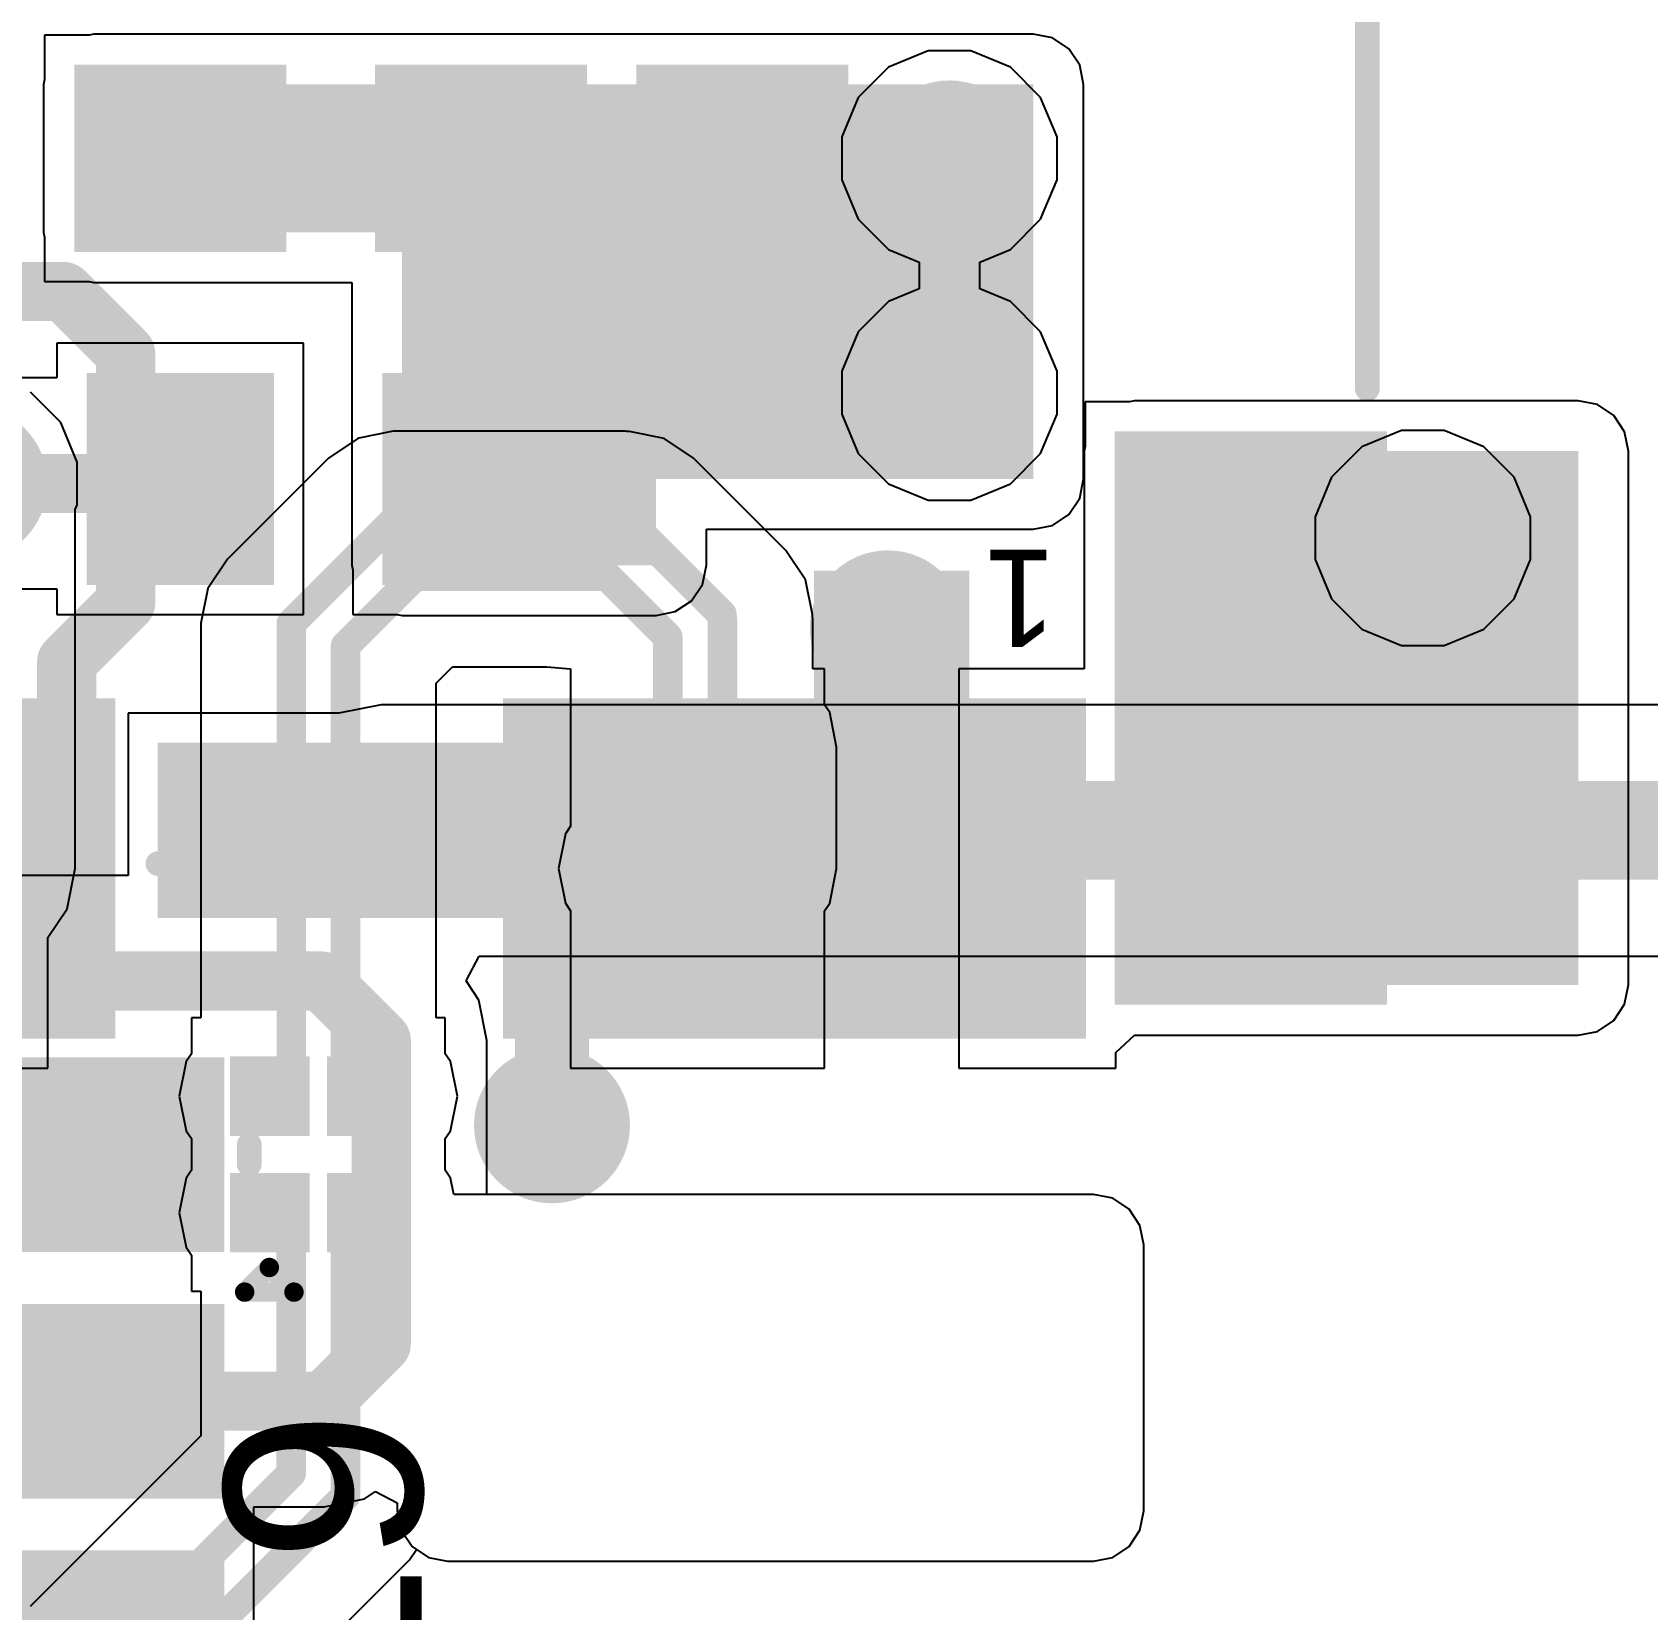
# Model space of a CAD drawing. Header units: millimetres. Extents: x 0 to 172, y 0 to 138.
# Drawn here: x 144.98 to 153.3, y 52.7 to 60.82 of the extents above; entities that cross this region are included whole.
import ezdxf

# ---------------------------------------------------------------- set-up
doc = ezdxf.new("R2010")
doc.units = ezdxf.units.MM
for name, color, linetype in [('BottomLayer', 5, 'Continuous'), ('BottomPaste', 16, 'Continuous'), ('BottomSolder', 6, 'Continuous'), ('TopLayer', 1, 'Continuous'), ('TopOverlay', 2, 'Continuous'), ('TopPaste', 8, 'Continuous'), ('TopSolder', 216, 'Continuous'), ('ViaHoleLayer', 16, 'Continuous')]:
    doc.layers.add(name, color=color, linetype=linetype)
doc.styles.add('Arial', font='', dxfattribs={"height": 0.2})
doc.styles.get('Arial').set_extended_font_data('Arial')

# ---------------------------------------------------------------- blocks, each defined once
blk = doc.blocks.new('R___0603_B_92')
at = {"layer": 'BottomLayer'}
for points in [[(-1.143, -0.4445), (-1.143, 0.4445), (-0.381, 0.4445), (-0.381, -0.4445)], [(0.381, -0.4445), (0.381, 0.4445), (1.143, 0.4445), (1.143, -0.4445)]]:
    blk.add_hatch(color=5, dxfattribs=at).paths.add_polyline_path(points)
at = {"layer": 'BottomPaste'}
for points in [[(-1.143, -0.4445), (-1.143, 0.4445), (-0.381, 0.4445), (-0.381, -0.4445)], [(0.381, -0.4445), (0.381, 0.4445), (1.143, 0.4445), (1.143, -0.4445)]]:
    blk.add_hatch(color=16, dxfattribs=at).paths.add_polyline_path(points)
at = {"layer": 'BottomSolder'}
for points in [[(-1.2446, -0.5461), (-1.2446, 0.5461), (-0.2794, 0.5461), (-0.2794, -0.5461)], [(0.2794, -0.5461), (0.2794, 0.5461), (1.2446, 0.5461), (1.2446, -0.5461)]]:
    blk.add_hatch(color=6, dxfattribs=at).paths.add_polyline_path(points)
blk = doc.blocks.new('R___0603_B_93')
at = {"layer": 'BottomLayer'}
for points in [[(-1.143, -0.4445), (-1.143, 0.4445), (-0.381, 0.4445), (-0.381, -0.4445)], [(0.381, -0.4445), (0.381, 0.4445), (1.143, 0.4445), (1.143, -0.4445)]]:
    blk.add_hatch(color=5, dxfattribs=at).paths.add_polyline_path(points)
at = {"layer": 'BottomPaste'}
for points in [[(-1.143, -0.4445), (-1.143, 0.4445), (-0.381, 0.4445), (-0.381, -0.4445)], [(0.381, -0.4445), (0.381, 0.4445), (1.143, 0.4445), (1.143, -0.4445)]]:
    blk.add_hatch(color=16, dxfattribs=at).paths.add_polyline_path(points)
at = {"layer": 'BottomSolder'}
for points in [[(-1.2446, -0.5461), (-1.2446, 0.5461), (-0.2794, 0.5461), (-0.2794, -0.5461)], [(0.2794, -0.5461), (0.2794, 0.5461), (1.2446, 0.5461), (1.2446, -0.5461)]]:
    blk.add_hatch(color=6, dxfattribs=at).paths.add_polyline_path(points)
blk = doc.blocks.new('R___0603_B_94')
at = {"layer": 'BottomLayer'}
for points in [[(-1.143, -0.4445), (-1.143, 0.4445), (-0.381, 0.4445), (-0.381, -0.4445)], [(0.381, -0.4445), (0.381, 0.4445), (1.143, 0.4445), (1.143, -0.4445)]]:
    blk.add_hatch(color=5, dxfattribs=at).paths.add_polyline_path(points)
at = {"layer": 'BottomPaste'}
for points in [[(-1.143, -0.4445), (-1.143, 0.4445), (-0.381, 0.4445), (-0.381, -0.4445)], [(0.381, -0.4445), (0.381, 0.4445), (1.143, 0.4445), (1.143, -0.4445)]]:
    blk.add_hatch(color=16, dxfattribs=at).paths.add_polyline_path(points)
at = {"layer": 'BottomSolder'}
for points in [[(-1.2446, -0.5461), (-1.2446, 0.5461), (-0.2794, 0.5461), (-0.2794, -0.5461)], [(0.2794, -0.5461), (0.2794, 0.5461), (1.2446, 0.5461), (1.2446, -0.5461)]]:
    blk.add_hatch(color=6, dxfattribs=at).paths.add_polyline_path(points)
blk = doc.blocks.new('R___0603_B_95')
at = {"layer": 'BottomLayer'}
for points in [[(-1.143, -0.4445), (-1.143, 0.4445), (-0.381, 0.4445), (-0.381, -0.4445)], [(0.381, -0.4445), (0.381, 0.4445), (1.143, 0.4445), (1.143, -0.4445)]]:
    blk.add_hatch(color=5, dxfattribs=at).paths.add_polyline_path(points)
at = {"layer": 'BottomPaste'}
for points in [[(-1.143, -0.4445), (-1.143, 0.4445), (-0.381, 0.4445), (-0.381, -0.4445)], [(0.381, -0.4445), (0.381, 0.4445), (1.143, 0.4445), (1.143, -0.4445)]]:
    blk.add_hatch(color=16, dxfattribs=at).paths.add_polyline_path(points)
at = {"layer": 'BottomSolder'}
for points in [[(-1.2446, -0.5461), (-1.2446, 0.5461), (-0.2794, 0.5461), (-0.2794, -0.5461)], [(0.2794, -0.5461), (0.2794, 0.5461), (1.2446, 0.5461), (1.2446, -0.5461)]]:
    blk.add_hatch(color=6, dxfattribs=at).paths.add_polyline_path(points)
blk = doc.blocks.new('DLM0NSN900HY2D_236')
at = {"layer": 'TopLayer'}
for points in [[(-0.45, 0.4), (-0.15, 0.4), (-0.15, 0.1), (-0.45, 0.1)], [(0.15, 0.4), (0.45, 0.4), (0.45, 0.1), (0.15, 0.1)], [(-0.45, -0.1), (-0.15, -0.1), (-0.15, -0.4), (-0.45, -0.4)], [(0.15, -0.1), (0.45, -0.1), (0.45, -0.4), (0.15, -0.4)]]:
    blk.add_hatch(color=1, dxfattribs=at).paths.add_polyline_path(points)
at = {"layer": 'TopPaste'}
for points in [[(-0.45, 0.4), (-0.15, 0.4), (-0.15, 0.1), (-0.45, 0.1)], [(0.15, 0.4), (0.45, 0.4), (0.45, 0.1), (0.15, 0.1)], [(-0.45, -0.1), (-0.15, -0.1), (-0.15, -0.4), (-0.45, -0.4)], [(0.15, -0.1), (0.45, -0.1), (0.45, -0.4), (0.15, -0.4)]]:
    blk.add_hatch(color=8, dxfattribs=at).paths.add_polyline_path(points)
at = {"layer": 'TopSolder'}
for points in [[(-0.505, 0.455), (-0.095, 0.455), (-0.095, 0.045), (-0.505, 0.045)], [(0.095, 0.455), (0.505, 0.455), (0.505, 0.045), (0.095, 0.045)], [(-0.505, -0.045), (-0.095, -0.045), (-0.095, -0.455), (-0.505, -0.455)], [(0.095, -0.045), (0.505, -0.045), (0.505, -0.455), (0.095, -0.455)]]:
    blk.add_hatch(color=216, dxfattribs=at).paths.add_polyline_path(points)
at = {"layer": 'TopOverlay'}
for points, const_width in [([(-0.7092, 0.3794), (-0.7092, 0.1254)], 0.1), ([(-0.7092, 0.3794), (-0.5822, 0.2524)], 0.1), ([(-0.0508, 0.3556), (0.0508, 0.3556)], 0.127), ([(-0.5822, 0.2524), (-0.7092, 0.1254)], 0.1), ([(-0.0508, -0.3556), (0.0508, -0.3556)], 0.127)]:
    blk.add_lwpolyline(points, dxfattribs=dict(at, const_width=const_width))
for points, const_width in [([(-0.7342, 0.3794, 1), (-0.6842, 0.3794, 1)], 0.05), ([(-0.7342, 0.3794, 1), (-0.6842, 0.3794, 1)], 0.05), ([(-0.0825, 0.3556, 1), (-0.0191, 0.3556, 1)], 0.0635), ([(0.0191, 0.3556, 1), (0.0825, 0.3556, 1)], 0.0635), ([(-0.6072, 0.2524, 1), (-0.5572, 0.2524, 1)], 0.05), ([(-0.6072, 0.2524, 1), (-0.5572, 0.2524, 1)], 0.05), ([(-0.7342, 0.1254, 1), (-0.6842, 0.1254, 1)], 0.05), ([(-0.7342, 0.1254, 1), (-0.6842, 0.1254, 1)], 0.05), ([(-0.0825, -0.3556, 1), (-0.0191, -0.3556, 1)], 0.0635), ([(0.0191, -0.3556, 1), (0.0825, -0.3556, 1)], 0.0635)]:
    blk.add_lwpolyline(points, format="xyb", close=True, dxfattribs=dict(at, const_width=const_width))
blk = doc.blocks.new('2199230_3_257')
at = {"layer": 'TopLayer'}
for points in [[(-9.4, 4.55), (-9.1, 4.55), (-9.1, 3), (-9.4, 3)], [(-8.9, 4.55), (-8.6, 4.55), (-8.6, 3), (-8.9, 3)], [(-8.4, 4.55), (-8.1, 4.55), (-8.1, 3), (-8.4, 3)], [(-7.9, 4.55), (-7.6, 4.55), (-7.6, 3), (-7.9, 3)], [(-7.4, 4.55), (-7.1, 4.55), (-7.1, 3), (-7.4, 3)], [(-6.9, 4.55), (-6.6, 4.55), (-6.6, 3), (-6.9, 3)], [(-4.4, 4.55), (-4.1, 4.55), (-4.1, 3), (-4.4, 3)], [(-10.95, 4.375), (-9.75, 4.375), (-9.75, 1.625), (-10.95, 1.625)]]:
    blk.add_hatch(color=1, dxfattribs=at).paths.add_polyline_path(points)
at = {"layer": 'TopPaste'}
for points in [[(-9.4, 4.55), (-9.1, 4.55), (-9.1, 3), (-9.4, 3)], [(-8.9, 4.55), (-8.6, 4.55), (-8.6, 3), (-8.9, 3)], [(-8.4, 4.55), (-8.1, 4.55), (-8.1, 3), (-8.4, 3)], [(-7.9, 4.55), (-7.6, 4.55), (-7.6, 3), (-7.9, 3)], [(-7.4, 4.55), (-7.1, 4.55), (-7.1, 3), (-7.4, 3)], [(-6.9, 4.55), (-6.6, 4.55), (-6.6, 3), (-6.9, 3)], [(-4.4, 4.55), (-4.1, 4.55), (-4.1, 3), (-4.4, 3)], [(-10.95, 4.375), (-9.75, 4.375), (-9.75, 1.625), (-10.95, 1.625)]]:
    blk.add_hatch(color=8, dxfattribs=at).paths.add_polyline_path(points)
at = {"layer": 'TopSolder'}
for points in [[(-9.5016, 4.6516), (-8.9984, 4.6516), (-8.9984, 2.8984), (-9.5016, 2.8984)], [(-9.0016, 4.6516), (-8.4984, 4.6516), (-8.4984, 2.8984), (-9.0016, 2.8984)], [(-8.5016, 4.6516), (-7.9984, 4.6516), (-7.9984, 2.8984), (-8.5016, 2.8984)], [(-8.0016, 4.6516), (-7.4984, 4.6516), (-7.4984, 2.8984), (-8.0016, 2.8984)], [(-7.5016, 4.6516), (-6.9984, 4.6516), (-6.9984, 2.8984), (-7.5016, 2.8984)], [(-7.0016, 4.6516), (-6.4984, 4.6516), (-6.4984, 2.8984), (-7.0016, 2.8984)], [(-4.5016, 4.6516), (-3.9984, 4.6516), (-3.9984, 2.8984), (-4.5016, 2.8984)], [(-11.0516, 4.4766), (-9.6484, 4.4766), (-9.6484, 1.5234), (-11.0516, 1.5234)]]:
    blk.add_hatch(color=216, dxfattribs=at).paths.add_polyline_path(points)
at = {"layer": 'TopOverlay', "const_width": 0.127}
for points in [[(-4.72, 3.75), (-6.28, 3.75)], [(-10.95, 1.305), (-10.95, -0.605)]]:
    blk.add_lwpolyline(points, dxfattribs=at)
at = {"layer": 'TopOverlay', "const_width": 0.0635}
for points in [[(-6.3118, 3.75, 1), (-6.2483, 3.75, 1)], [(-4.7518, 3.75, 1), (-4.6883, 3.75, 1)], [(-10.9818, 1.305, 1), (-10.9183, 1.305, 1)]]:
    blk.add_lwpolyline(points, format="xyb", close=True, dxfattribs=at)
at = {"layer": 'TopOverlay'}
blk.add_text('1', height=0.5, dxfattribs=at).set_placement((-9.3472, 2.1336))
blk = doc.blocks.new('XKNANO_113_B_263')
at = {"layer": 'BottomLayer'}
for points in [[(-6.85, -4.21), (-6.15, -4.21), (-6.15, -6.31), (-6.85, -6.31)], [(-5.23, -6.17), (-4.43, -6.17), (-4.43, -7.31), (-5.23, -7.31)], [(-3.96, -6.17), (-3.16, -6.17), (-3.16, -7.31), (-3.96, -7.31)], [(-2.69, -6.17), (-1.89, -6.17), (-1.89, -7.31), (-2.69, -7.31)]]:
    blk.add_hatch(color=5, dxfattribs=at).paths.add_polyline_path(points)
at = {"layer": 'BottomPaste'}
for points in [[(-6.85, -4.21), (-6.15, -4.21), (-6.15, -6.31), (-6.85, -6.31)], [(-5.23, -6.17), (-4.43, -6.17), (-4.43, -7.31), (-5.23, -7.31)], [(-3.96, -6.17), (-3.16, -6.17), (-3.16, -7.31), (-3.96, -7.31)], [(-2.69, -6.17), (-1.89, -6.17), (-1.89, -7.31), (-2.69, -7.31)]]:
    blk.add_hatch(color=16, dxfattribs=at).paths.add_polyline_path(points)
at = {"layer": 'BottomSolder'}
for points in [[(-6.9516, -4.1084), (-6.0484, -4.1084), (-6.0484, -6.4116), (-6.9516, -6.4116)], [(-5.3316, -6.0684), (-4.3284, -6.0684), (-4.3284, -7.4116), (-5.3316, -7.4116)], [(-4.0616, -6.0684), (-3.0584, -6.0684), (-3.0584, -7.4116), (-4.0616, -7.4116)], [(-2.7916, -6.0684), (-1.7884, -6.0684), (-1.7884, -7.4116), (-2.7916, -7.4116)]]:
    blk.add_hatch(color=6, dxfattribs=at).paths.add_polyline_path(points)

msp = doc.modelspace()

# ---------------------------------------------------------------- hatches: boundary and pattern name
at = {"layer": 'BottomLayer'}
for points in [[(145.3007, 59.7916), (150.1394, 59.7916), (150.1394, 60.5536), (145.3007, 60.5536)], [(146.8882, 58.0771), (148.1963, 58.0771), (148.1963, 60.5536), (146.8882, 60.5536)], [(146.8882, 58.5216), (150.1394, 58.5216), (150.1394, 60.5536), (146.8882, 60.5536)]]:
    msp.add_hatch(color=5, dxfattribs=at).paths.add_polyline_path(points)
h = msp.add_hatch(color=5, dxfattribs=at)
edge = h.paths.add_edge_path()
edge.add_arc((149.7076, 60.1726), 0.3, 0, 360)
h = msp.add_hatch(color=5, dxfattribs=at)
edge = h.paths.add_edge_path()
edge.add_arc((149.7076, 58.9661), 0.3, 0, 360)
h = msp.add_hatch(color=5, dxfattribs=at)
edge = h.paths.add_edge_path()
edge.add_arc((152.146, 58.2168), 0.3, 0, 360)
h = msp.add_hatch(color=5, dxfattribs=at)
edge = h.paths.add_edge_path()
edge.add_arc((149.3898, 57.7518), 0.3, 0, 360)
h = msp.add_hatch(color=5, dxfattribs=at)
edge = h.paths.add_edge_path()
edge.add_arc((147.66, 55.1918), 0.3, 0, 360)
at = {"layer": 'BottomSolder'}
h = msp.add_hatch(color=6, dxfattribs=at)
edge = h.paths.add_edge_path()
edge.add_arc((149.7076, 60.1726), 0.4016, 0, 360)
h = msp.add_hatch(color=6, dxfattribs=at)
edge = h.paths.add_edge_path()
edge.add_arc((149.7076, 58.9661), 0.4016, 0, 360)
h = msp.add_hatch(color=6, dxfattribs=at)
edge = h.paths.add_edge_path()
edge.add_arc((144.66, 58.4983), 0.4016, 0, 360)
h = msp.add_hatch(color=6, dxfattribs=at)
edge = h.paths.add_edge_path()
edge.add_arc((152.146, 58.2168), 0.4016, 0, 360)
h = msp.add_hatch(color=6, dxfattribs=at)
edge = h.paths.add_edge_path()
edge.add_arc((149.3898, 57.7518), 0.4016, 0, 360)
h = msp.add_hatch(color=6, dxfattribs=at)
edge = h.paths.add_edge_path()
edge.add_arc((147.66, 55.1918), 0.4016, 0, 360)
at = {"layer": 'TopLayer'}
h = msp.add_hatch(color=1, dxfattribs=at)
edge = h.paths.add_edge_path()
edge.add_arc((149.7076, 60.1726), 0.3, 0, 360)
h = msp.add_hatch(color=1, dxfattribs=at)
edge = h.paths.add_edge_path()
edge.add_arc((149.7076, 58.9661), 0.3, 0, 360)
for points in [[(150.66, 55.915), (152.9461, 55.915), (152.9461, 58.665), (150.66, 58.665)], [(149.01, 55.74), (149.81, 55.74), (149.81, 58.0493), (149.01, 58.0493)]]:
    msp.add_hatch(color=1, dxfattribs=at).paths.add_polyline_path(points)
h = msp.add_hatch(color=1, dxfattribs=at)
edge = h.paths.add_edge_path()
edge.add_arc((152.146, 58.2168), 0.3, 0, 360)
h = msp.add_hatch(color=1, dxfattribs=at)
edge = h.paths.add_edge_path()
edge.add_arc((149.3898, 57.7518), 0.3, 0, 360)
h = msp.add_hatch(color=1, dxfattribs=at)
edge = h.paths.add_edge_path()
edge.add_arc((147.66, 55.1918), 0.3, 0, 360)
at = {"layer": 'TopSolder'}
h = msp.add_hatch(color=216, dxfattribs=at)
edge = h.paths.add_edge_path()
edge.add_arc((149.7076, 60.1726), 0.4016, 0, 360)
h = msp.add_hatch(color=216, dxfattribs=at)
edge = h.paths.add_edge_path()
edge.add_arc((149.7076, 58.9661), 0.4016, 0, 360)
h = msp.add_hatch(color=216, dxfattribs=at)
edge = h.paths.add_edge_path()
edge.add_arc((144.66, 58.4983), 0.4016, 0, 360)
h = msp.add_hatch(color=216, dxfattribs=at)
edge = h.paths.add_edge_path()
edge.add_arc((152.146, 58.2168), 0.4016, 0, 360)
h = msp.add_hatch(color=216, dxfattribs=at)
edge = h.paths.add_edge_path()
edge.add_arc((149.3898, 57.7518), 0.4016, 0, 360)
h = msp.add_hatch(color=216, dxfattribs=at)
edge = h.paths.add_edge_path()
edge.add_arc((147.66, 55.1918), 0.4016, 0, 360)
at = {"layer": 'ViaHoleLayer'}
h = msp.add_hatch(color=16, dxfattribs=at)
edge = h.paths.add_edge_path()
edge.add_arc((149.7076, 60.1726), 0.15, 0, 360)
h = msp.add_hatch(color=16, dxfattribs=at)
edge = h.paths.add_edge_path()
edge.add_arc((149.7076, 58.9661), 0.15, 0, 360)
h = msp.add_hatch(color=16, dxfattribs=at)
edge = h.paths.add_edge_path()
edge.add_arc((152.146, 58.2168), 0.15, 0, 360)
h = msp.add_hatch(color=16, dxfattribs=at)
edge = h.paths.add_edge_path()
edge.add_arc((149.3898, 57.7518), 0.15, 0, 360)
h = msp.add_hatch(color=16, dxfattribs=at)
edge = h.paths.add_edge_path()
edge.add_arc((147.66, 55.1918), 0.15, 0, 360)

# ---------------------------------------------------------------- linework, layer by layer
at = {"layer": 'BottomLayer'}
for p, q in [((145.2757, 60.8076), (145.0467, 60.8076)), ((145.0467, 60.8076), (145.0467, 60.5786)), ((145.3007, 60.8126), (145.2757, 60.8076)), ((150.1394, 60.8126), (145.3007, 60.8126)), ((150.2385, 60.7929), (150.1394, 60.8126)), ((150.3225, 60.7367), (150.2385, 60.7929)), ((150.3787, 60.6527), (150.3225, 60.7367)), ((145.0467, 60.5786), (145.0417, 60.5536)), ((150.3984, 60.5536), (150.3787, 60.6527)), ((145.0417, 60.5536), (145.0417, 59.7916)), ((150.3984, 58.5216), (150.3984, 60.5536)), ((145.0417, 59.7916), (145.0467, 59.7666)), ((145.0467, 59.7666), (145.0467, 59.5376)), ((145.0467, 59.5376), (145.2757, 59.5376)), ((145.2757, 59.5376), (145.3007, 59.5326)), ((145.3007, 59.5326), (146.6292, 59.5326)), ((146.6292, 59.5326), (146.6292, 58.5216)), ((146.3802, 59.2201), (145.1102, 59.2201)), ((145.1102, 59.2201), (145.1102, 59.0422)), ((146.3802, 57.8231), (146.3802, 59.2201)), ((145.1102, 59.0422), (144.7947, 59.0422)), ((152.0358, 58.7708), (151.8322, 58.6865)), ((152.2562, 58.7708), (152.0358, 58.7708)), ((152.4598, 58.6865), (152.2562, 58.7708)), ((151.8322, 58.6865), (151.6763, 58.5306)), ((152.6157, 58.5306), (152.4598, 58.6865)), ((146.6292, 58.5216), (146.6292, 58.0771)), ((150.3787, 58.4225), (150.3984, 58.5216)), ((151.6763, 58.5306), (151.592, 58.327)), ((152.7, 58.327), (152.6157, 58.5306)), ((150.3225, 58.3385), (150.3787, 58.4225)), ((150.2385, 58.2823), (150.3225, 58.3385)), ((148.4553, 58.0771), (148.4553, 58.2626)), ((148.4553, 58.2626), (150.1394, 58.2626)), ((150.1394, 58.2626), (150.2385, 58.2823)), ((151.592, 58.327), (151.592, 58.1066)), ((152.7, 58.1066), (152.7, 58.327)), ((151.592, 58.1066), (151.6763, 57.903)), ((152.6157, 57.903), (152.7, 58.1066)), ((146.6292, 58.0771), (146.6342, 58.0521)), ((146.6342, 58.0521), (146.6342, 57.8231)), ((148.4356, 57.978), (148.4553, 58.0771)), ((144.7947, 57.9545), (145.1102, 57.9545)), ((145.1102, 57.9545), (145.1102, 57.8231)), ((148.3794, 57.894), (148.4356, 57.978)), ((148.1963, 57.8181), (148.2954, 57.8378)), ((148.2954, 57.8378), (148.3794, 57.894)), ((151.6763, 57.903), (151.8322, 57.7471)), ((152.4598, 57.7471), (152.6157, 57.903)), ((145.1102, 57.8231), (146.3802, 57.8231)), ((146.6342, 57.8231), (146.8632, 57.8231)), ((146.8632, 57.8231), (146.8882, 57.8181)), ((146.8882, 57.8181), (148.1963, 57.8181)), ((151.8322, 57.7471), (152.0358, 57.6628)), ((152.2562, 57.6628), (152.4598, 57.7471)), ((152.0358, 57.6628), (152.2562, 57.6628)), ((146.7808, 57.358), (146.5624, 57.3146)), ((158.7808, 57.358), (146.7808, 57.358)), ((146.5624, 57.3146), (145.4768, 57.3146)), ((145.4768, 57.3146), (145.4768, 56.479)), ((145.4768, 56.479), (140.7438, 56.479)), ((147.2172, 55.9362), (147.2851, 56.0632)), ((147.2851, 56.0632), (157.3009, 56.0632)), ((147.2833, 55.8373), (147.2172, 55.9362)), ((147.3246, 55.6292), (147.2833, 55.8373)), ((147.3246, 54.836), (147.3246, 55.6292)), ((150.4497, 54.836), (147.3246, 54.836)), ((150.5488, 54.8163), (150.4497, 54.836)), ((150.6328, 54.7601), (150.5488, 54.8163)), ((150.689, 54.6761), (150.6328, 54.7601)), ((150.7087, 54.577), (150.689, 54.6761)), ((150.7087, 53.2054), (150.7087, 54.577)), ((146.4861, 53.2268), (146.6942, 53.2681)), ((146.6942, 53.2681), (146.7513, 53.3063)), ((146.7513, 53.3063), (146.8633, 53.2464)), ((146.1248, 51.8466), (146.1248, 53.2268)), ((146.1248, 53.2268), (146.4861, 53.2268)), ((146.8633, 53.2464), (146.8633, 53.2054)), ((146.8633, 53.2054), (146.883, 53.1063)), ((150.689, 53.1063), (150.7087, 53.2054)), ((146.883, 53.1063), (146.9392, 53.0223)), ((150.6328, 53.0223), (150.689, 53.1063)), ((146.9392, 53.0223), (147.0232, 52.9661)), ((150.5488, 52.9661), (150.6328, 53.0223)), ((147.0232, 52.9661), (147.1223, 52.9464)), ((147.1223, 52.9464), (150.4497, 52.9464)), ((150.4497, 52.9464), (150.5488, 52.9661))]:
    msp.add_line(p, q, dxfattribs=at)
for points, const_width in [([(144.66, 58.4983), (145.7219, 58.4983)], 0.3048), ([(145.7219, 58.4983), (145.7452, 58.5216)], 0.254), ([(146.7808, 56.7106), (158.7808, 56.7106)], 0.508), ([(140.7438, 55.9352), (146.4748, 55.9352)], 0.3048), ([(146.4748, 55.9352), (146.7808, 55.6292)], 0.3048), ([(146.7808, 54.0653), (146.7808, 55.6292)], 0.3048), ([(141.3874, 55.0406), (145.3008, 55.0406)], 0.3048), ([(146.4861, 53.7706), (146.7808, 54.0653)], 0.3048), ([(145.3008, 53.7706), (146.4861, 53.7706)], 0.3048)]:
    msp.add_lwpolyline(points, dxfattribs=dict(at, const_width=const_width))
for points, const_width in [([(145.6457, 58.4983, 1), (145.7981, 58.4983, 1)], 0.1524), ([(145.6584, 58.4983, 1), (145.7854, 58.4983, 1)], 0.127), ([(145.6817, 58.5216, 1), (145.8087, 58.5216, 1)], 0.127), ([(146.6538, 56.7106, 1), (146.9078, 56.7106, 1)], 0.254), ([(146.3986, 55.9352, 1), (146.551, 55.9352, 1)], 0.1524), ([(146.3986, 55.9352, 1), (146.551, 55.9352, 1)], 0.1524), ([(146.7046, 55.6292, 1), (146.857, 55.6292, 1)], 0.1524), ([(146.7046, 55.6292, 1), (146.857, 55.6292, 1)], 0.1524), ([(145.2246, 55.0406, 1), (145.377, 55.0406, 1)], 0.1524), ([(146.7046, 54.0653, 1), (146.857, 54.0653, 1)], 0.1524), ([(146.7046, 54.0653, 1), (146.857, 54.0653, 1)], 0.1524), ([(145.2246, 53.7706, 1), (145.377, 53.7706, 1)], 0.1524), ([(146.4099, 53.7706, 1), (146.5623, 53.7706, 1)], 0.1524), ([(146.4099, 53.7706, 1), (146.5623, 53.7706, 1)], 0.1524)]:
    msp.add_lwpolyline(points, format="xyb", close=True, dxfattribs=dict(at, const_width=const_width))
at = {"layer": 'TopLayer'}
for p, q in [((149.5974, 60.7266), (149.3938, 60.6423)), ((149.8178, 60.7266), (149.5974, 60.7266)), ((150.0214, 60.6423), (149.8178, 60.7266)), ((149.3938, 60.6423), (149.2379, 60.4864)), ((150.1773, 60.4864), (150.0214, 60.6423)), ((149.2379, 60.4864), (149.1536, 60.2828)), ((150.2616, 60.2828), (150.1773, 60.4864)), ((149.1536, 60.2828), (149.1536, 60.0624)), ((150.2616, 60.0624), (150.2616, 60.2828)), ((149.1536, 60.0624), (149.2379, 59.8588)), ((150.1773, 59.8588), (150.2616, 60.0624)), ((149.2379, 59.8588), (149.3938, 59.7029)), ((150.0214, 59.7029), (150.1773, 59.8588)), ((149.3938, 59.7029), (149.5519, 59.6374)), ((149.8633, 59.6374), (150.0214, 59.7029)), ((149.5519, 59.6374), (149.5519, 59.5013)), ((149.8633, 59.5013), (149.8633, 59.6374)), ((149.5519, 59.5013), (149.3938, 59.4358)), ((150.0214, 59.4358), (149.8633, 59.5013)), ((149.3938, 59.4358), (149.2379, 59.2799)), ((150.1773, 59.2799), (150.0214, 59.4358)), ((149.2379, 59.2799), (149.1536, 59.0763)), ((150.2616, 59.0763), (150.1773, 59.2799)), ((149.1536, 59.0763), (149.1536, 58.8559)), ((150.2616, 58.8559), (150.2616, 59.0763)), ((145.1297, 58.8121), (144.9738, 58.968)), ((150.635, 58.919), (150.406, 58.919)), ((150.406, 58.919), (150.406, 58.69)), ((150.66, 58.924), (150.635, 58.919)), ((152.9461, 58.924), (150.66, 58.924)), ((153.0452, 58.9043), (152.9461, 58.924)), ((149.1536, 58.8559), (149.2379, 58.6523)), ((150.1773, 58.6523), (150.2616, 58.8559)), ((153.1292, 58.8481), (153.0452, 58.9043)), ((153.1854, 58.7641), (153.1292, 58.8481)), ((145.214, 58.6085), (145.1297, 58.8121)), ((146.8428, 58.7673), (146.6645, 58.7318)), ((148.0376, 58.7673), (146.8428, 58.7673)), ((148.0458, 58.7657), (148.0376, 58.7673)), ((148.0598, 58.7657), (148.0458, 58.7657)), ((148.2382, 58.7302), (148.0598, 58.7657)), ((153.2051, 58.665), (153.1854, 58.7641)), ((146.6606, 58.7302), (146.5093, 58.6291)), ((146.6626, 58.7306), (146.6606, 58.7302)), ((146.6645, 58.7318), (146.6626, 58.7306)), ((148.3894, 58.6291), (148.2382, 58.7302)), ((150.406, 58.69), (150.401, 58.665)), ((150.401, 58.665), (150.401, 57.544)), ((153.2051, 55.915), (153.2051, 58.665)), ((145.214, 58.3881), (145.214, 58.6085)), ((146.5093, 58.6291), (145.9879, 58.1077)), ((148.8653, 58.1533), (148.3894, 58.6291)), ((149.2379, 58.6523), (149.3938, 58.4964)), ((150.0214, 58.4964), (150.1773, 58.6523)), ((149.3938, 58.4964), (149.5974, 58.4121)), ((149.8178, 58.4121), (150.0214, 58.4964)), ((145.2038, 58.3636), (145.214, 58.3881)), ((145.2038, 56.515), (145.2038, 58.3636)), ((149.5974, 58.4121), (149.8178, 58.4121)), ((145.9879, 58.1077), (145.8869, 57.9565)), ((148.9663, 58.0021), (148.8653, 58.1533)), ((149.0018, 57.8237), (148.9663, 58.0021)), ((145.8869, 57.9565), (145.8514, 57.7781)), ((145.8514, 57.7781), (145.8514, 55.7458)), ((149.0018, 57.8125), (149.0018, 57.8237)), ((149.0041, 57.8007), (149.0018, 57.8125)), ((149.0041, 57.544), (149.0041, 57.8007)), ((147.0631, 57.4693), (147.1478, 57.5539)), ((147.1478, 57.5539), (147.6331, 57.5539)), ((147.6331, 57.5539), (147.756, 57.544)), ((147.756, 57.544), (147.756, 56.7333)), ((149.064, 57.544), (149.0041, 57.544)), ((149.064, 57.3583), (149.064, 57.544)), ((150.401, 57.544), (149.756, 57.544)), ((149.756, 57.544), (149.756, 55.486)), ((147.0631, 55.7458), (147.0631, 57.4693)), ((149.0907, 57.3184), (149.064, 57.3583)), ((149.1262, 57.14), (149.0907, 57.3184)), ((149.1262, 56.515), (149.1262, 57.14)), ((147.7293, 56.6934), (147.6938, 56.515)), ((147.756, 56.7333), (147.7293, 56.6934)), ((145.1625, 56.3069), (145.2038, 56.515)), ((147.6938, 56.515), (147.7293, 56.3366)), ((149.0907, 56.3366), (149.1262, 56.515)), ((147.7293, 56.3366), (147.756, 56.2967)), ((149.064, 56.2967), (149.0907, 56.3366)), ((145.064, 56.1595), (145.1625, 56.3069)), ((147.756, 56.2967), (147.756, 55.486)), ((149.064, 55.486), (149.064, 56.2967)), ((145.064, 55.486), (145.064, 56.1595)), ((153.1854, 55.8159), (153.2051, 55.915)), ((153.1292, 55.7319), (153.1854, 55.8159)), ((145.8514, 55.7458), (145.8024, 55.7458)), ((145.8024, 55.7458), (145.8024, 55.5601)), ((147.1104, 55.7458), (147.0631, 55.7458)), ((147.1104, 55.5601), (147.1104, 55.7458)), ((152.9461, 55.656), (153.0452, 55.6757)), ((153.0452, 55.6757), (153.1292, 55.7319)), ((150.564, 55.5673), (150.66, 55.656)), ((150.66, 55.656), (152.9461, 55.656)), ((145.7757, 55.5202), (145.7402, 55.3418)), ((145.8024, 55.5601), (145.7757, 55.5202)), ((147.1371, 55.5202), (147.1104, 55.5601)), ((147.1726, 55.3418), (147.1371, 55.5202)), ((150.564, 55.486), (150.564, 55.5673)), ((143.756, 55.486), (145.064, 55.486)), ((147.756, 55.486), (149.064, 55.486)), ((149.756, 55.486), (150.564, 55.486)), ((145.7402, 55.3418), (145.7757, 55.1634)), ((147.1371, 55.1634), (147.1726, 55.3418)), ((145.7757, 55.1634), (145.8024, 55.1235)), ((145.8024, 55.1235), (145.8024, 54.9601)), ((147.1104, 55.1235), (147.1371, 55.1634)), ((147.1104, 54.9601), (147.1104, 55.1235)), ((145.7757, 54.9202), (145.7402, 54.7418)), ((145.8024, 54.9601), (145.7757, 54.9202)), ((147.1371, 54.9202), (147.1104, 54.9601)), ((147.1538, 54.836), (147.1371, 54.9202)), ((150.4497, 54.836), (147.1538, 54.836)), ((150.5488, 54.8163), (150.4497, 54.836)), ((150.6328, 54.7601), (150.5488, 54.8163)), ((150.689, 54.6761), (150.6328, 54.7601)), ((145.7402, 54.7418), (145.7757, 54.5634)), ((150.7087, 54.577), (150.689, 54.6761)), ((145.7757, 54.5634), (145.8024, 54.5235)), ((145.8024, 54.5235), (145.8024, 54.3378)), ((150.7087, 53.2054), (150.7087, 54.577)), ((145.8024, 54.3378), (145.8505, 54.3378)), ((145.8505, 54.3378), (145.8505, 53.5918)), ((145.8505, 53.5918), (144.9727, 52.714)), ((150.689, 53.1063), (150.7087, 53.2054)), ((150.6328, 53.0223), (150.689, 53.1063)), ((146.9257, 52.9534), (146.9617, 53.0072)), ((146.9617, 53.0072), (147.0232, 52.9661)), ((150.5488, 52.9661), (150.6328, 53.0223)), ((145.6111, 51.6388), (146.9257, 52.9534)), ((147.0232, 52.9661), (147.1223, 52.9464)), ((147.1223, 52.9464), (150.4497, 52.9464)), ((150.4497, 52.9464), (150.5488, 52.9661))]:
    msp.add_line(p, q, dxfattribs=at)
for points, const_width in [([(144.0156, 59.4868), (145.145, 59.4868)], 0.3048), ([(145.145, 59.4868), (145.4642, 59.1676)], 0.3048), ([(145.4642, 57.8837), (145.4642, 59.1676)], 0.3048), ([(146.3176, 57.7781), (146.839, 58.2995)], 0.1524), ([(146.839, 58.2995), (146.8412, 58.2995)], 0.1524), ([(146.8412, 58.2995), (146.8428, 58.3011)], 0.1524), ([(146.8428, 58.3011), (148.0376, 58.3011)], 0.1524), ([(148.0376, 58.3011), (148.0392, 58.2995)], 0.1524), ([(148.0392, 58.2995), (148.0598, 58.2995)], 0.1524), ([(148.0598, 58.2995), (148.5356, 57.8237)], 0.1524), ([(146.597, 57.6624), (146.9547, 58.0201)], 0.1524), ([(146.9547, 58.0201), (147.9441, 58.0201)], 0.1524), ([(147.9441, 58.0201), (148.2562, 57.7079)], 0.1524), ([(145.16, 57.5795), (145.4642, 57.8837)], 0.3048), ([(146.3176, 55.453), (146.3176, 57.7781)], 0.1524), ([(148.5356, 57.8031), (148.5356, 57.8237)], 0.1524), ([(148.5356, 57.8031), (148.538, 57.8007)], 0.1524), ([(148.538, 57.262), (148.538, 57.8007)], 0.1524), ([(148.2562, 57.3031), (148.2562, 57.7079)], 0.1524), ([(145.16, 56.515), (145.16, 57.5795)], 0.3048), ([(146.597, 55.5049), (146.597, 57.6624)], 0.1524), ([(148.2338, 57.2806), (148.2562, 57.3031)], 0.1524), ([(148.2338, 56.5888), (148.2338, 57.2806)], 0.1524), ([(148.538, 57.262), (148.66, 57.14)], 0.1524), ([(148.66, 56.515), (148.66, 57.14)], 0.1524), ([(147.66, 55.1918), (147.66, 56.515)], 0.381), ([(148.16, 56.515), (148.2338, 56.5888)], 0.1524), ([(146.2064, 55.3418), (146.3176, 55.453)], 0.1524), ([(146.597, 55.5049), (146.6326, 55.4692)], 0.1524), ([(146.6326, 55.4156), (146.6326, 55.4692)], 0.1524), ([(146.6326, 55.4156), (146.7064, 55.3418)], 0.1524), ([(146.2064, 54.7418), (146.2802, 54.668)], 0.1524), ([(146.6326, 54.668), (146.7064, 54.7418)], 0.1524), ([(146.2802, 54.6152), (146.2802, 54.668)], 0.1524), ([(146.2802, 54.6152), (146.3167, 54.5787)], 0.1524), ([(146.5961, 54.5787), (146.6326, 54.6152)], 0.1524), ([(146.6326, 54.6152), (146.6326, 54.668)], 0.1524), ([(146.3167, 53.3988), (146.3167, 54.5787)], 0.1524), ([(146.5961, 53.283), (146.5961, 54.5787)], 0.1524), ([(145.1657, 52.2478), (146.3167, 53.3988)], 0.1524), ([(145.2815, 51.9684), (146.5961, 53.283)], 0.1524)]:
    msp.add_lwpolyline(points, dxfattribs=dict(at, const_width=const_width))
for points, const_width in [([(145.0688, 59.4868, 1), (145.2212, 59.4868, 1)], 0.1524), ([(145.0688, 59.4868, 1), (145.2212, 59.4868, 1)], 0.1524), ([(145.388, 59.1676, 1), (145.5404, 59.1676, 1)], 0.1524), ([(145.388, 59.1676, 1), (145.5404, 59.1676, 1)], 0.1524), ([(146.8009, 58.2995, 1), (146.8771, 58.2995, 1)], 0.0762), ([(146.8009, 58.2995, 1), (146.8771, 58.2995, 1)], 0.0762), ([(146.8031, 58.2995, 1), (146.8793, 58.2995, 1)], 0.0762), ([(146.8031, 58.2995, 1), (146.8793, 58.2995, 1)], 0.0762), ([(146.8047, 58.3011, 1), (146.8809, 58.3011, 1)], 0.0762), ([(146.8047, 58.3011, 1), (146.8809, 58.3011, 1)], 0.0762), ([(147.9995, 58.3011, 1), (148.0757, 58.3011, 1)], 0.0762), ([(147.9995, 58.3011, 1), (148.0757, 58.3011, 1)], 0.0762), ([(148.0011, 58.2995, 1), (148.0773, 58.2995, 1)], 0.0762), ([(148.0011, 58.2995, 1), (148.0773, 58.2995, 1)], 0.0762), ([(148.0217, 58.2995, 1), (148.0979, 58.2995, 1)], 0.0762), ([(148.0217, 58.2995, 1), (148.0979, 58.2995, 1)], 0.0762), ([(146.9166, 58.0201, 1), (146.9928, 58.0201, 1)], 0.0762), ([(146.9166, 58.0201, 1), (146.9928, 58.0201, 1)], 0.0762), ([(147.906, 58.0201, 1), (147.9822, 58.0201, 1)], 0.0762), ([(147.906, 58.0201, 1), (147.9822, 58.0201, 1)], 0.0762), ([(145.388, 57.8837, 1), (145.5404, 57.8837, 1)], 0.1524), ([(145.388, 57.8837, 1), (145.5404, 57.8837, 1)], 0.1524), ([(146.2795, 57.7781, 1), (146.3557, 57.7781, 1)], 0.0762), ([(146.2795, 57.7781, 1), (146.3557, 57.7781, 1)], 0.0762), ([(148.4975, 57.8237, 1), (148.5737, 57.8237, 1)], 0.0762), ([(148.4975, 57.8237, 1), (148.5737, 57.8237, 1)], 0.0762), ([(148.4975, 57.8031, 1), (148.5737, 57.8031, 1)], 0.0762), ([(148.4975, 57.8031, 1), (148.5737, 57.8031, 1)], 0.0762), ([(148.4999, 57.8007, 1), (148.5761, 57.8007, 1)], 0.0762), ([(148.4999, 57.8007, 1), (148.5761, 57.8007, 1)], 0.0762), ([(148.2181, 57.7079, 1), (148.2943, 57.7079, 1)], 0.0762), ([(148.2181, 57.7079, 1), (148.2943, 57.7079, 1)], 0.0762), ([(145.0838, 57.5795, 1), (145.2362, 57.5795, 1)], 0.1524), ([(145.0838, 57.5795, 1), (145.2362, 57.5795, 1)], 0.1524), ([(146.5589, 57.6624, 1), (146.6351, 57.6624, 1)], 0.0762), ([(146.5589, 57.6624, 1), (146.6351, 57.6624, 1)], 0.0762), ([(148.1957, 57.2806, 1), (148.2719, 57.2806, 1)], 0.0762), ([(148.1957, 57.2806, 1), (148.2719, 57.2806, 1)], 0.0762), ([(148.2181, 57.3031, 1), (148.2943, 57.3031, 1)], 0.0762), ([(148.2181, 57.3031, 1), (148.2943, 57.3031, 1)], 0.0762), ([(148.4999, 57.262, 1), (148.5761, 57.262, 1)], 0.0762), ([(148.4999, 57.262, 1), (148.5761, 57.262, 1)], 0.0762), ([(148.6219, 57.14, 1), (148.6981, 57.14, 1)], 0.0762), ([(148.6219, 57.14, 1), (148.6981, 57.14, 1)], 0.0762), ([(145.0838, 56.515, 1), (145.2362, 56.515, 1)], 0.1524), ([(147.5647, 56.515, 1), (147.7552, 56.515, 1)], 0.1905), ([(148.1219, 56.515, 1), (148.1981, 56.515, 1)], 0.0762), ([(148.1957, 56.5888, 1), (148.2719, 56.5888, 1)], 0.0762), ([(148.1957, 56.5888, 1), (148.2719, 56.5888, 1)], 0.0762), ([(148.6219, 56.515, 1), (148.6981, 56.515, 1)], 0.0762), ([(146.2795, 55.453, 1), (146.3557, 55.453, 1)], 0.0762), ([(146.2795, 55.453, 1), (146.3557, 55.453, 1)], 0.0762), ([(146.5589, 55.5049, 1), (146.6351, 55.5049, 1)], 0.0762), ([(146.5589, 55.5049, 1), (146.6351, 55.5049, 1)], 0.0762), ([(146.5945, 55.4692, 1), (146.6707, 55.4692, 1)], 0.0762), ([(146.5945, 55.4692, 1), (146.6707, 55.4692, 1)], 0.0762), ([(146.1683, 55.3418, 1), (146.2445, 55.3418, 1)], 0.0762), ([(146.5945, 55.4156, 1), (146.6707, 55.4156, 1)], 0.0762), ([(146.5945, 55.4156, 1), (146.6707, 55.4156, 1)], 0.0762), ([(146.6683, 55.3418, 1), (146.7445, 55.3418, 1)], 0.0762), ([(147.5647, 55.1918, 1), (147.7552, 55.1918, 1)], 0.1905), ([(146.1683, 54.7418, 1), (146.2445, 54.7418, 1)], 0.0762), ([(146.6683, 54.7418, 1), (146.7445, 54.7418, 1)], 0.0762), ([(146.2421, 54.668, 1), (146.3183, 54.668, 1)], 0.0762), ([(146.2421, 54.668, 1), (146.3183, 54.668, 1)], 0.0762), ([(146.2421, 54.6152, 1), (146.3183, 54.6152, 1)], 0.0762), ([(146.2421, 54.6152, 1), (146.3183, 54.6152, 1)], 0.0762), ([(146.5945, 54.668, 1), (146.6707, 54.668, 1)], 0.0762), ([(146.5945, 54.668, 1), (146.6707, 54.668, 1)], 0.0762), ([(146.5945, 54.6152, 1), (146.6707, 54.6152, 1)], 0.0762), ([(146.5945, 54.6152, 1), (146.6707, 54.6152, 1)], 0.0762), ([(146.2786, 54.5787, 1), (146.3548, 54.5787, 1)], 0.0762), ([(146.2786, 54.5787, 1), (146.3548, 54.5787, 1)], 0.0762), ([(146.558, 54.5787, 1), (146.6342, 54.5787, 1)], 0.0762), ([(146.558, 54.5787, 1), (146.6342, 54.5787, 1)], 0.0762), ([(146.2786, 53.3988, 1), (146.3548, 53.3988, 1)], 0.0762), ([(146.2786, 53.3988, 1), (146.3548, 53.3988, 1)], 0.0762), ([(146.558, 53.283, 1), (146.6342, 53.283, 1)], 0.0762), ([(146.558, 53.283, 1), (146.6342, 53.283, 1)], 0.0762)]:
    msp.add_lwpolyline(points, format="xyb", close=True, dxfattribs=dict(at, const_width=const_width))

# ---------------------------------------------------------------- block references
for name, p, rotation in [('2199230_3_257', (140.91, 60.29), 180), ('R___0603_B_93', (145.7452, 60.9346), 90), ('R___0603_B_94', (147.2946, 60.9346), 90), ('R___0603_B_92', (148.6408, 60.9346), 90), ('XKNANO_113_B_263', (152.0408, 50.2106), 270), ('DLM0NSN900HY2D_236', (146.4564, 55.0418), 90)]:
    msp.add_blockref(name, p, dxfattribs=dict(rotation=rotation))
msp.add_blockref('R___0603_B_95', (146.5072, 58.5216))

# ---------------------------------------------------------------- texts
at = {"layer": 'TopOverlay', "style": 'Arial'}
msp.add_text('L19', height=1.016, rotation=90, dxfattribs=at).set_placement((146.9896, 51.3592))

doc.saveas('drawing.dxf')
